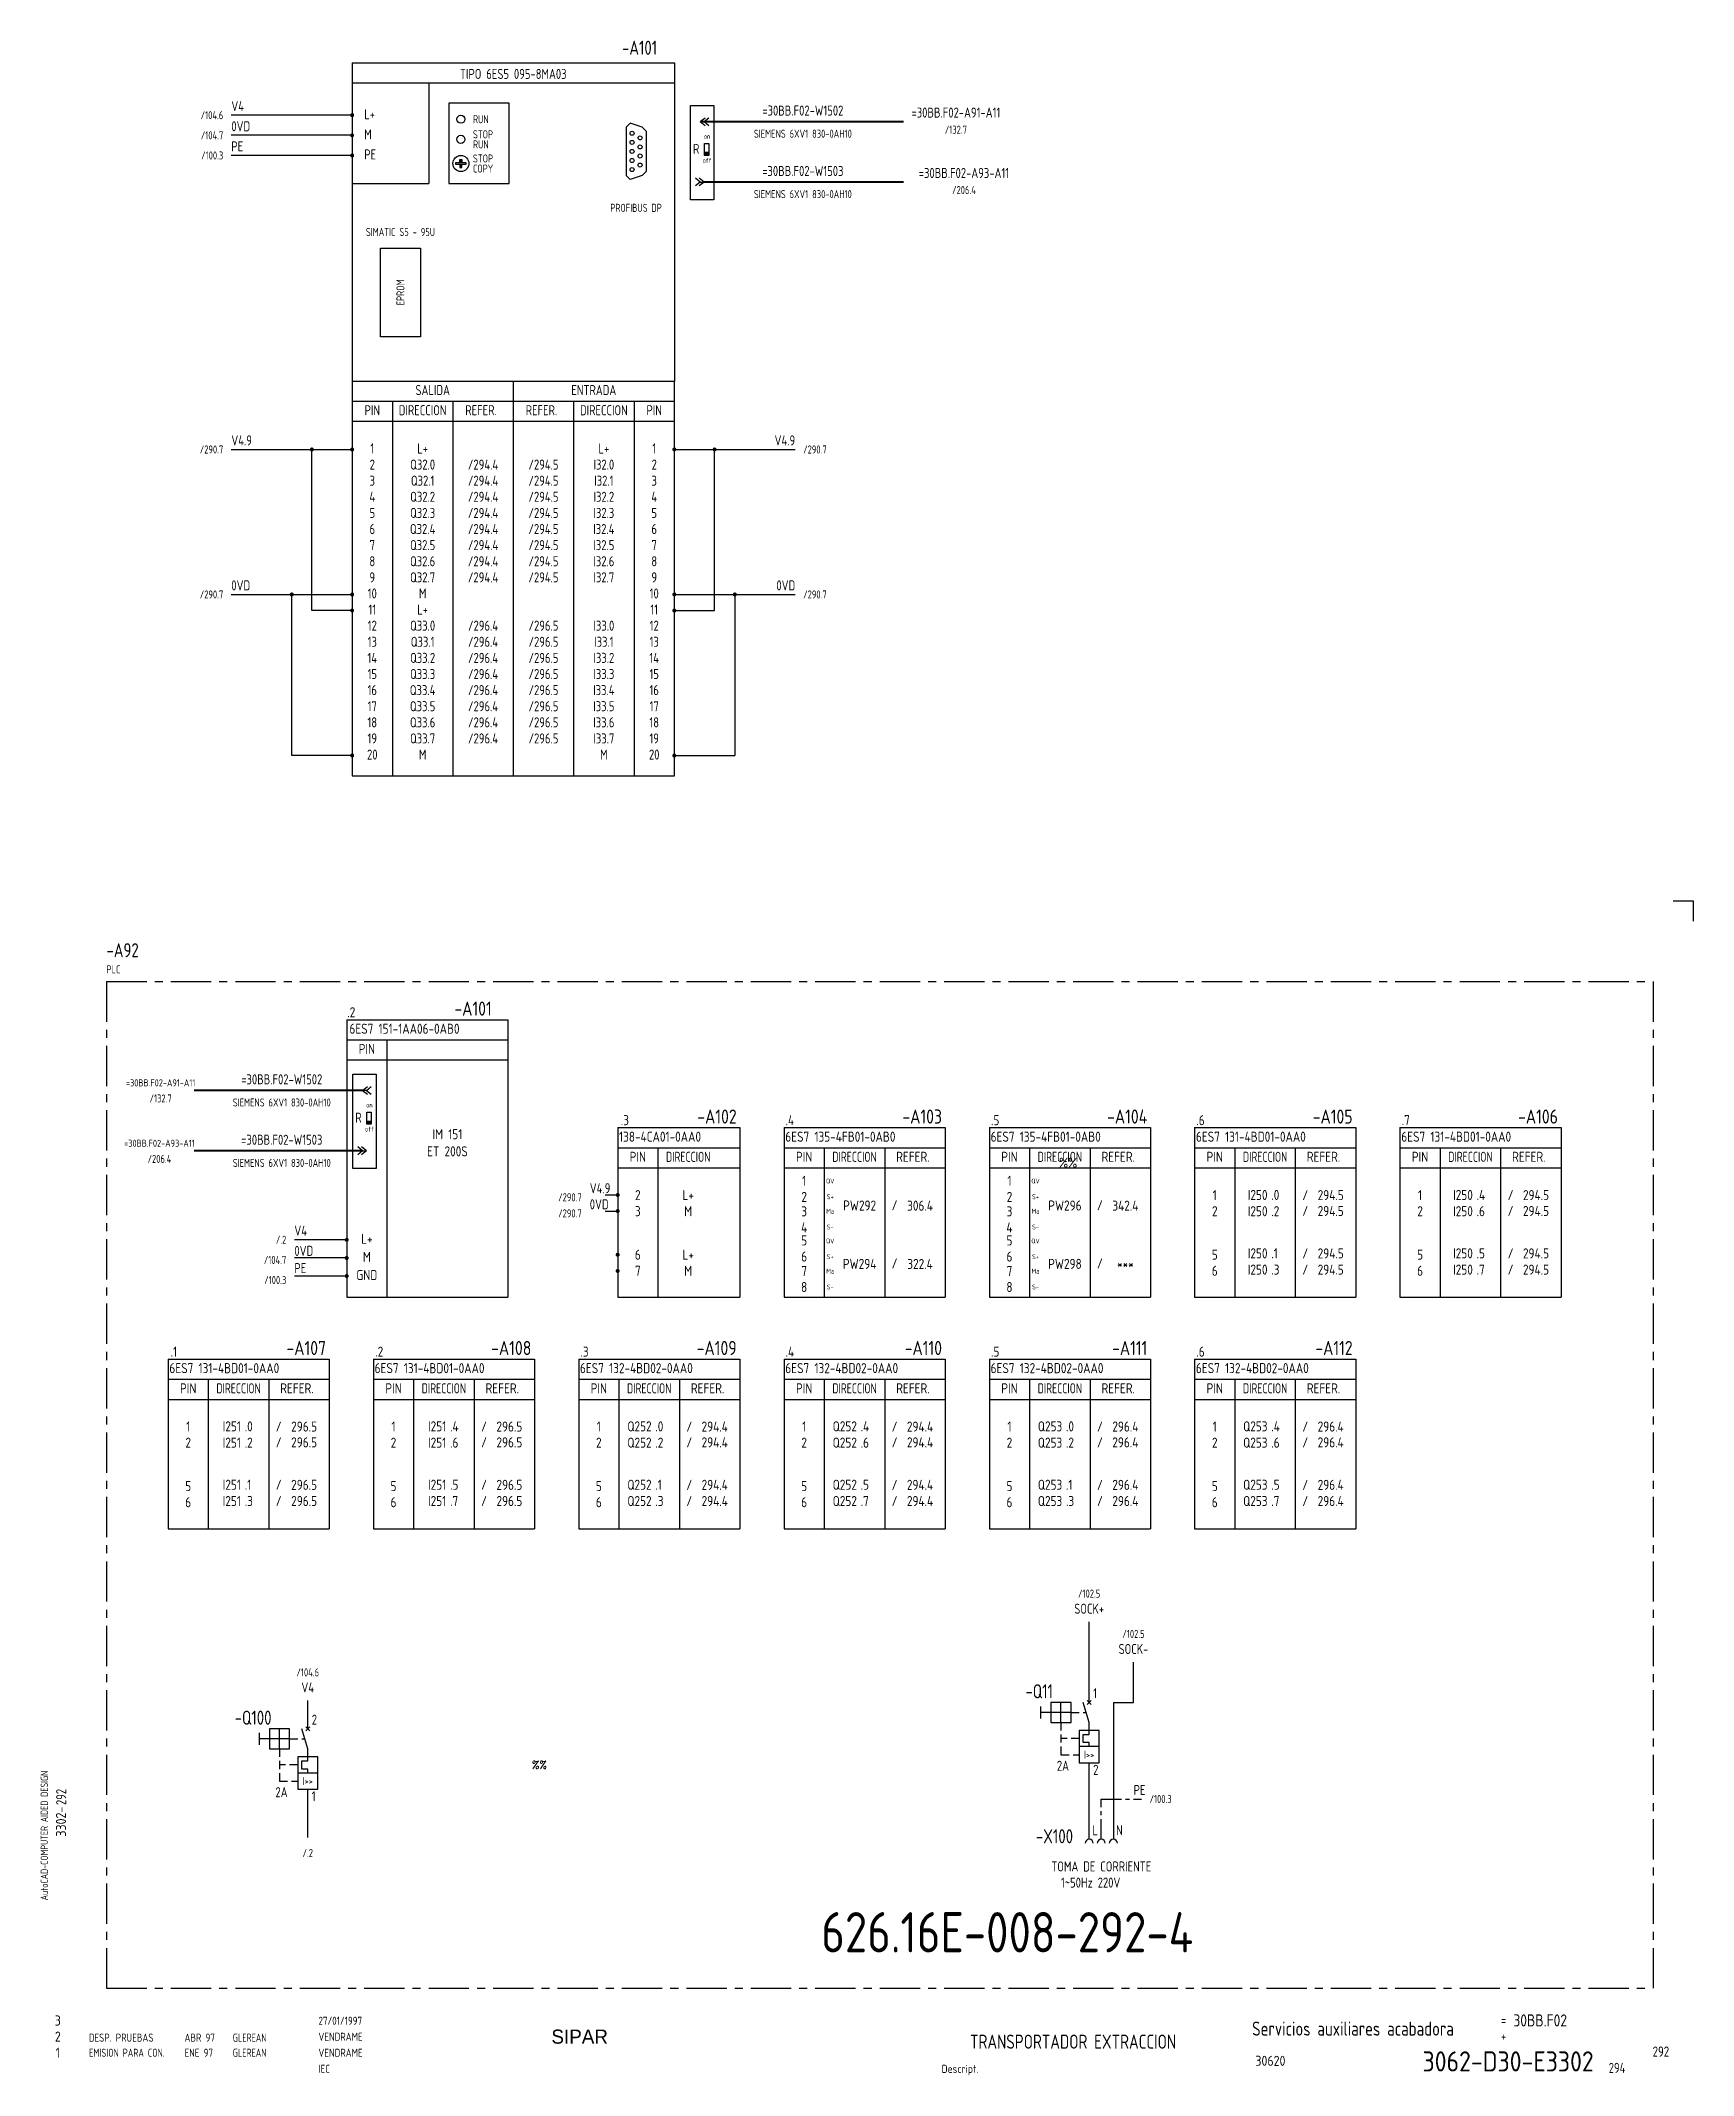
# Model space of a CAD drawing. Extents: x 10 to 420, y 5 to 511.
import ezdxf
from ezdxf.enums import TextEntityAlignment as Align

# ---------------------------------------------------------------- set-up
doc = ezdxf.new("R2010")
doc.units = 0
doc.header["$LTSCALE"] = 8
doc.header["$MEASUREMENT"] = 0
for name, pattern in [('CENTER', [2, 1.25, -0.25, 0.25, -0.25]), ('CENTER12', [1, 0.625, -0.125, 0.125, -0.125]), ('HIDDEN', [0.375, 0.25, -0.125])]:
    doc.linetypes.add(name, pattern=pattern)
doc.layers.get('0').update_dxf_attribs({"linetype": 'CONTINUOUS'})
doc.layers.add('CART', color=7, linetype='CONTINUOUS')
doc.styles.add('DIN', font='DIN', dxfattribs={"width": 0.85})
doc.styles.add('SIMPLEX', font='SIMPLEX', dxfattribs={"width": 0.9})
doc.styles.add('UNIV', font='UNIV')

# ---------------------------------------------------------------- blocks, each defined once
blk = doc.blocks.new('WB-FG100')
at = {"layer": 'CART', "color": 1}
for p, q in [((415, 297), (420, 297)), ((420, 297), (420, 292))]:
    blk.add_line(p, q, dxfattribs=at)
at = {"layer": 'CART', "color": 1, "style": 'DIN', "width": 0.8}
blk.add_text('AutoCAD-COMPUTER AIDED DESIGN', height=1.8, rotation=90, dxfattribs=at).set_placement((11.47, 48.84))
at = {"layer": 'CART', "color": 3, "style": 'DIN', "width": 0.8}
for s, p in [('=', (372.24, 17.91)), ('+', (372.24, 13.87))]:
    blk.add_text(s, height=2.5, dxfattribs=at).set_placement(p)
at = {"layer": 'CART', "color": 7, "style": 'DIN', "width": 0.9}
blk.add_attdef('FILE', text='', height=2.5, rotation=90, dxfattribs=at).set_placement((15.95, 68.38), align=Align.CENTER)
for tag, p in [('MOD-3', (13.92, 19)), ('MOD-2', (13.92, 15)), ('MOD-1', (13.92, 11)), ('NR.COMMESSA', (315, 9))]:
    blk.add_attdef(tag, text='', height=2.5, dxfattribs=at).set_placement(p, align=Align.MIDDLE)
at = {"layer": 'CART', "color": 7, "style": 'DIN'}
for tag, width, p in [('REV-3', 0.9, (21.66, 19)), ('REV-2', 0.9, (21.66, 15)), ('DATA-3', 0.9, (45.37, 19)), ('DATA-2', 0.9, (45.37, 15)), ('NOME-3', 0.9, (57.37, 19)), ('NOME-2', 0.9, (57.37, 15)), ('REV-1', 0.9, (21.66, 11)), ('DATA-1', 0.9, (45.37, 11)), ('NOME-1', 0.7, (57.37, 11))]:
    blk.add_attdef(tag, text='', height=2, dxfattribs=dict(at, width=width)).set_placement(p, align=Align.MIDDLE_LEFT)
at = {"layer": 'CART', "color": 7, "style": 'DIN', "width": 0.9}
for tag, p, height in [('DATA', (78.64, 17.94), 2), ('ESECUTORE', (78.64, 13.97), 2), ('CONTROLLORE', (78.64, 9.99), 2), ('NORMA', (78.64, 6.01), 2), ('SEGUE', (398.93, 5.65), 2.8)]:
    blk.add_attdef(tag, p, '', height=height, dxfattribs=at)
at = {"layer": 'CART', "color": 2, "style": 'DIN', "width": 0.9}
for tag, p in [('TITOLO-1/3', (266.5, 18.23)), ('TITOLO-1/2', (266.5, 15.73)), ('TITOLO-2/3', (266.5, 13.18)), ('TITOLO-2/2', (266.5, 10.68)), ('TITOLO-3/3', (266.5, 8.13))]:
    blk.add_attdef(tag, text='', height=3.5, dxfattribs=at).set_placement(p, align=Align.MIDDLE)
at = {"layer": 'CART', "color": 3, "style": 'DIN', "width": 0.9}
blk.add_attdef('ASSIEME', text='', height=3.5, dxfattribs=at).set_placement((334, 17), align=Align.MIDDLE)
at = {"layer": 'CART', "color": 3, "style": 'DIN', "width": 0.85}
for tag, p in [('=', (375.33, 16.63)), ('+', (375.33, 12.76))]:
    blk.add_attdef(tag, text='', height=3, dxfattribs=at).set_placement(p, align=Align.BOTTOM_LEFT)
at = {"layer": 'CART', "color": 2, "style": 'DIN', "width": 0.9}
blk.add_attdef('DISEGNO', text='', height=5, dxfattribs=at).set_placement((395.27, 6.35), align=Align.RIGHT)
at = {"layer": 'CART', "color": 3, "style": 'DIN', "width": 0.9}
blk.add_attdef('FOGLIO', text='', height=2.8, dxfattribs=at).set_placement((414.2, 9.56), align=Align.RIGHT)
at = {"layer": 'CART', "color": 1, "style": 'DIN', "width": 0.9}
blk.add_attdef('TIPOLOGIA', (233.37, 6), '', height=2, dxfattribs=at)

msp = doc.modelspace()

# ---------------------------------------------------------------- hatches: boundary and pattern name
at = {"linetype": 'Continuous'}
h = msp.add_hatch(dxfattribs=at)
h.set_pattern_fill('ANSI31', color=256)
h.set_pattern_definition([(45, (41.10033, 266.45204), (-0.08838835, 0.08838835), [])])
h.paths.add_polyline_path([(174.47, 482.88), (174.47, 482.07), (175.57, 482.07), (175.57, 482.88)])
h = msp.add_hatch(dxfattribs=at)
h.set_pattern_fill('ANSI31', color=256)
h.set_pattern_definition([(45, (-42.73872, 25.90876), (-0.08838835, 0.08838835), [])])
h.paths.add_polyline_path([(90.64, 242.33), (90.64, 241.53), (91.73, 241.53), (91.73, 242.33)])

# ---------------------------------------------------------------- linework, layer by layer
at = {"color": 3}
for p, q in [((87, 505.08), (167, 505.08)), ((87, 505.08), (87, 426.08)), ((167, 505.08), (167, 426.08)), ((87, 500.08), (167, 500.08)), ((106, 500.08), (106, 475.08)), ((87, 475.08), (106, 475.08)), ((87, 426.08), (87, 328.08)), ((87, 426.08), (167, 426.08)), ((127, 426.08), (127, 328.08)), ((167, 328.08), (167, 426.08)), ((87, 421.08), (167, 421.08)), ((97, 421.08), (97, 328.08)), ((112, 421.08), (112, 328.08)), ((142, 421.08), (142, 328.08)), ((157, 421.08), (157, 328.08)), ((87, 416.08), (167, 416.08)), ((87, 328.08), (167, 328.08)), ((85.65, 267.5), (85.65, 198.57)), ((85.65, 267.5), (125.65, 267.5)), ((125.65, 267.5), (125.65, 198.57)), ((85.65, 262.5), (125.65, 262.5)), ((95.65, 262.5), (95.65, 198.57)), ((85.65, 257.5), (125.65, 257.5)), ((152.93, 240.7), (152.93, 198.57)), ((152.93, 240.7), (183.25, 240.7)), ((183.25, 240.7), (183.25, 198.57)), ((194.23, 240.7), (194.23, 198.57)), ((194.23, 240.7), (234.23, 240.7)), ((234.23, 240.7), (234.23, 198.57)), ((245.21, 240.7), (285.21, 240.7)), ((245.21, 240.7), (245.21, 198.57)), ((285.21, 240.7), (285.21, 198.57)), ((296.18, 240.7), (336.18, 240.7)), ((296.18, 240.7), (296.18, 198.57)), ((336.18, 240.7), (336.18, 198.57)), ((347.16, 240.7), (347.16, 198.57)), ((347.16, 240.7), (387.16, 240.7)), ((387.16, 240.7), (387.16, 198.57)), ((152.93, 235.7), (183.25, 235.7)), ((162.93, 235.7), (162.93, 198.57)), ((194.23, 235.7), (234.23, 235.7)), ((204.23, 235.7), (204.23, 198.57)), ((219.23, 235.7), (219.23, 198.57)), ((245.21, 235.7), (285.21, 235.7)), ((255.21, 235.7), (255.21, 198.57)), ((270.21, 235.7), (270.21, 198.57)), ((296.18, 235.7), (336.18, 235.7)), ((306.18, 235.7), (306.18, 198.57)), ((321.18, 235.7), (321.18, 198.57)), ((347.16, 235.7), (387.16, 235.7)), ((357.16, 235.7), (357.16, 198.57)), ((372.16, 235.7), (372.16, 198.57)), ((152.93, 230.7), (183.25, 230.7)), ((194.23, 230.7), (234.23, 230.7)), ((245.21, 230.7), (285.21, 230.7)), ((296.18, 230.7), (336.18, 230.7)), ((347.16, 230.7), (387.16, 230.7)), ((85.65, 198.57), (125.65, 198.57)), ((152.93, 198.57), (183.25, 198.57)), ((194.23, 198.57), (234.23, 198.57)), ((245.21, 198.57), (285.21, 198.57)), ((296.18, 198.57), (336.18, 198.57)), ((347.16, 198.57), (387.16, 198.57)), ((41.29, 183.23), (41.29, 141.1)), ((41.29, 183.23), (81.29, 183.23)), ((81.29, 183.23), (81.29, 141.1)), ((92.27, 183.23), (92.27, 141.1)), ((92.27, 183.23), (132.27, 183.23)), ((132.27, 183.23), (132.27, 141.1)), ((143.25, 183.23), (183.25, 183.23)), ((143.25, 183.23), (143.25, 141.1)), ((183.25, 183.23), (183.25, 141.1)), ((194.23, 183.23), (234.23, 183.23)), ((194.23, 183.23), (194.23, 141.1)), ((234.23, 183.23), (234.23, 141.1)), ((245.21, 183.23), (285.21, 183.23)), ((245.21, 183.23), (245.21, 141.1)), ((285.21, 183.23), (285.21, 141.1)), ((296.18, 183.23), (296.18, 141.1)), ((296.18, 183.23), (336.18, 183.23)), ((336.18, 183.23), (336.18, 141.1)), ((41.29, 178.23), (81.29, 178.23)), ((51.29, 178.23), (51.29, 141.1)), ((66.29, 178.23), (66.29, 141.1)), ((92.27, 178.23), (132.27, 178.23)), ((102.27, 178.23), (102.27, 141.1)), ((117.27, 178.23), (117.27, 141.1)), ((143.25, 178.23), (183.25, 178.23)), ((153.25, 178.23), (153.25, 141.1)), ((168.25, 178.23), (168.25, 141.1)), ((194.23, 178.23), (234.23, 178.23)), ((204.23, 178.23), (204.23, 141.1)), ((219.23, 178.23), (219.23, 141.1)), ((245.21, 178.23), (285.21, 178.23)), ((255.21, 178.23), (255.21, 141.1)), ((270.21, 178.23), (270.21, 141.1)), ((296.18, 178.23), (336.18, 178.23)), ((306.18, 178.23), (306.18, 141.1)), ((321.18, 178.23), (321.18, 141.1)), ((41.29, 173.23), (81.29, 173.23)), ((92.27, 173.23), (132.27, 173.23)), ((143.25, 173.23), (183.25, 173.23)), ((194.23, 173.23), (234.23, 173.23)), ((245.21, 173.23), (285.21, 173.23)), ((296.18, 173.23), (336.18, 173.23)), ((41.29, 141.1), (81.29, 141.1)), ((92.27, 141.1), (132.27, 141.1)), ((143.25, 141.1), (183.25, 141.1)), ((194.23, 141.1), (234.23, 141.1)), ((245.21, 141.1), (285.21, 141.1)), ((296.18, 141.1), (336.18, 141.1))]:
    msp.add_line(p, q, dxfattribs=at)
for p, q in [((126, 495.08), (111, 495.08)), ((111, 495.08), (111, 475.08)), ((126, 475.08), (126, 495.08)), ((87, 492.08), (57, 492.08)), ((87, 487.08), (57, 487.08)), ((87, 482.08), (57, 482.08)), ((112.75, 480.33), (115.25, 480.33)), ((112.75, 479.83), (112.75, 480.33)), ((115.25, 480.33), (115.25, 479.83)), ((111, 475.08), (126, 475.08)), ((115.25, 479.83), (112.75, 479.83)), ((114.25, 479.83), (113.75, 479.83)), ((113.75, 479.83), (113.75, 479.08)), ((113.75, 479.08), (114.25, 479.08)), ((114.25, 479.08), (114.25, 479.83)), ((94, 437.08), (94, 459.08)), ((94, 459.08), (104, 459.08)), ((104, 459.08), (104, 437.08)), ((104, 437.08), (94, 437.08)), ((57, 409.08), (87, 409.08)), ((77, 369.08), (77, 409.08)), ((167, 409.08), (197, 409.08)), ((177, 369.08), (177, 409.08)), ((57, 373.08), (87, 373.08)), ((72, 333.08), (72, 373.08)), ((87, 369.08), (77, 369.08)), ((167, 373.08), (197, 373.08)), ((167, 369.08), (177, 369.08)), ((182, 373.08), (182, 333.08)), ((87, 333.08), (72, 333.08)), ((167, 333.08), (182, 333.08)), ((152.93, 223.97), (149.81, 223.97)), ((149.81, 219.97), (152.93, 219.97)), ((85.65, 212.85), (72.65, 212.85)), ((85.65, 208.35), (72.65, 208.35)), ((85.65, 203.85), (72.65, 203.85)), ((270, 98), (270, 118)), ((281, 98), (281, 108)), ((75.98, 91.45), (75.98, 98.45)), ((258, 94), (258, 97)), ((260.5, 98), (260.5, 93)), ((265.5, 98), (260.5, 98)), ((263, 93), (263, 98)), ((265.5, 93), (265.5, 98)), ((270, 93), (268.5, 98)), ((269.5, 98.5), (270.5, 97.5)), ((269.5, 97.5), (270.5, 98.5)), ((276, 98), (276, 64)), ((276, 98), (281, 98)), ((71.48, 91.45), (66.48, 91.45)), ((66.48, 91.45), (66.48, 86.45)), ((68.98, 86.45), (68.98, 91.45)), ((71.48, 86.45), (71.48, 91.45)), ((75.98, 86.45), (74.48, 91.45)), ((75.48, 90.95), (76.48, 91.95)), ((75.48, 91.95), (76.48, 90.95)), ((265.5, 95.5), (258, 95.5)), ((260.5, 93), (265.5, 93)), ((267.5, 91), (267.5, 83)), ((272.5, 91), (267.5, 91)), ((270, 90), (270, 93)), ((272.5, 83), (272.5, 91)), ((63.98, 87.45), (63.98, 90.45)), ((71.48, 88.95), (63.98, 88.95)), ((66.48, 86.45), (71.48, 86.45)), ((75.98, 83.45), (75.98, 86.45)), ((272.5, 87), (267.5, 87)), ((268.5, 88), (268.5, 90)), ((268.5, 90), (270, 90)), ((270, 88), (268.5, 88)), ((270, 87), (270, 88)), ((73.48, 84.45), (73.48, 76.45)), ((78.48, 84.45), (73.48, 84.45)), ((74.48, 81.45), (74.48, 83.45)), ((74.48, 83.45), (75.98, 83.45)), ((75.98, 81.45), (74.48, 81.45)), ((75.98, 80.45), (75.98, 81.45)), ((78.48, 76.45), (78.48, 84.45)), ((267.5, 83), (272.5, 83)), ((270, 64), (270, 83)), ((78.48, 80.45), (73.48, 80.45)), ((73.48, 76.45), (78.48, 76.45)), ((75.98, 64.45), (75.98, 76.45))]:
    msp.add_line(p, q)
at = {"color": 2}
for p, q in [((155, 489.08), (156, 490.08)), ((159, 489.08), (156, 490.08)), ((155, 489.08), (155, 477.08)), ((160, 488.08), (159, 489.08)), ((160, 488.08), (160, 478.08)), ((155, 477.08), (156, 476.08)), ((159, 477.08), (156, 476.08)), ((160, 478.08), (159, 477.08))]:
    msp.add_line(p, q, dxfattribs=at)
at = {"linetype": 'Continuous'}
for p, q in [((173.45, 490.48), (174.67, 491.45)), ((173.45, 490.48), (174.67, 489.51)), ((174.37, 490.48), (173.45, 490.48)), ((174.37, 490.48), (175.59, 491.45)), ((174.37, 490.48), (175.59, 489.51)), ((174.47, 482.07), (174.47, 485.07)), ((174.47, 485.07), (175.57, 485.07)), ((175.57, 485.07), (175.57, 482.07)), ((175.57, 482.07), (174.47, 482.07)), ((173.45, 475.48), (172.23, 476.45)), ((173.45, 475.48), (172.23, 474.51)), ((174.37, 475.48), (173.15, 476.45)), ((174.37, 475.48), (173.15, 474.51)), ((173.45, 475.48), (174.37, 475.48)), ((89.61, 249.94), (90.83, 250.9)), ((89.61, 249.94), (90.83, 248.97)), ((90.53, 249.94), (89.61, 249.94)), ((90.53, 249.94), (91.75, 250.9)), ((90.53, 249.94), (91.75, 248.97)), ((90.64, 241.53), (90.64, 244.53)), ((90.64, 244.53), (91.73, 244.53)), ((91.73, 244.53), (91.73, 241.53)), ((91.73, 241.53), (90.64, 241.53)), ((89.61, 234.94), (88.39, 235.9)), ((89.61, 234.94), (88.39, 233.97)), ((90.53, 234.94), (89.31, 235.9)), ((90.53, 234.94), (89.31, 233.97)), ((89.61, 234.94), (90.53, 234.94))]:
    msp.add_line(p, q, dxfattribs=at)
at = {"color": 3, "linetype": 'CENTER'}
for p, q in [((26, 277), (410, 277)), ((26, 277), (26, 27)), ((410, 277), (410, 27)), ((26, 27), (410, 27))]:
    msp.add_line(p, q, dxfattribs=at)
at = {"linetype": 'HIDDEN'}
for p, q in [((263, 93), (263, 85)), ((265.5, 95.5), (269.25, 95.5)), ((68.98, 86.45), (68.98, 78.45)), ((71.48, 88.95), (75.23, 88.95)), ((267.5, 89), (263, 89)), ((73.48, 82.45), (68.98, 82.45)), ((263, 85), (267.5, 85)), ((68.98, 78.45), (73.48, 78.45))]:
    msp.add_line(p, q, dxfattribs=at)
at = {"linetype": 'CENTER12'}
for p, q in [((273, 74), (283, 74)), ((273, 64), (273, 74))]:
    msp.add_line(p, q, dxfattribs=at)
at = {"linetype": 'Continuous', "const_width": 0.5}
for points in [[(86.75, 492.08, 1), (87.25, 492.08, 1)], [(86.75, 487.08, 1), (87.25, 487.08, 1)], [(86.75, 482.08, 1), (87.25, 482.08, 1)], [(86.75, 409.08, 1), (87.25, 409.08, 1)], [(166.75, 409.08, 1), (167.25, 409.08, 1)], [(86.75, 373.08, 1), (87.25, 373.08, 1)], [(86.75, 369.08, 1), (87.25, 369.08, 1)], [(86.75, 333.08, 1), (87.25, 333.08, 1)], [(166.75, 333.08, 1), (167.25, 333.08, 1)], [(152.68, 223.97, 1), (153.18, 223.97, 1)], [(152.68, 219.97, 1), (153.18, 219.97, 1)], [(85.4, 212.85, 1), (85.9, 212.85, 1)], [(85.4, 208.35, 1), (85.9, 208.35, 1)], [(152.68, 209.13, 1), (153.18, 209.13, 1)], [(85.4, 203.85, 1), (85.9, 203.85, 1)], [(152.68, 205.13, 1), (153.18, 205.13, 1)]]:
    msp.add_lwpolyline(points, format="xyb", close=True, dxfattribs=at)
at = {"linetype": 'Continuous'}
for points in [[(171, 494.52), (176.82, 494.52), (176.82, 471.08), (171, 471.08)], [(174.47, 482.88), (175.57, 482.88), (175.57, 482.07), (174.47, 482.07)], [(87.16, 253.97), (92.98, 253.97), (92.98, 230.53), (87.16, 230.53)], [(90.64, 242.33), (91.73, 242.33), (91.73, 241.53), (90.64, 241.53)]]:
    msp.add_lwpolyline(points, close=True, dxfattribs=at)
at = {"const_width": 0.5}
for points in [[(173.91, 490.48), (223.91, 490.48)], [(173.91, 475.48), (223.91, 475.48)], [(90.07, 249.94), (47.75, 249.94)], [(89.61, 234.94), (47.75, 234.94)]]:
    msp.add_lwpolyline(points, dxfattribs=at)
msp.add_lwpolyline([(113.75, 480.33), (113.75, 481.08), (114.25, 481.08), (114.25, 480.33), (113.75, 480.33)])
for points in [[(76.75, 409.08, 1), (77.25, 409.08, 1)], [(176.75, 409.08, 1), (177.25, 409.08, 1)], [(71.75, 373.08, 1), (72.25, 373.08, 1)], [(166.75, 373.08, 1), (167.25, 373.08, 1)], [(166.75, 369.08, 1), (167.25, 369.08, 1)], [(181.75, 373.08, 1), (182.25, 373.08, 1)]]:
    msp.add_lwpolyline(points, format="xyb", close=True, dxfattribs=at)
for centre, radius in [((114, 491.08), 1), ((114, 486.08), 1), ((156.5, 487.58), 0.5), ((156.5, 485.33), 0.5), ((158.5, 486.45), 0.5), ((114, 480.08), 2), ((156.5, 483.08), 0.5), ((156.5, 480.83), 0.5), ((158.5, 484.2), 0.5), ((158.5, 481.95), 0.5), ((158.5, 479.7), 0.5), ((156.5, 478.58), 0.5)]:
    msp.add_circle(centre, radius)
for centre in [(270, 63), (273, 63), (276, 63)]:
    msp.add_arc(centre, 1, 0, 180)
for points in [[(113.75, 480.33), (114.25, 480.33), (113.75, 481.08), (114.25, 481.08)], [(113.75, 479.83), (114.25, 479.83), (113.75, 479.08), (114.25, 479.08)]]:
    msp.add_solid(points)

# ---------------------------------------------------------------- block references
at = {"layer": 'CART'}
ref = msp.add_blockref('WB-FG100', (0, 0), dxfattribs=at)
ref.add_attrib('TIPOLOGIA', 'Descript.', (233.37, 6), dxfattribs={"color": 1, "height": 2, "style": 'DIN', "width": 0.9})
ref.add_attrib('ASSIEME', 'Servicios auxiliares acabadora', dxfattribs={"color": 3, "height": 3.5, "style": 'DIN', "width": 0.8}).set_placement((335.5, 17), align=Align.MIDDLE)
ref.add_attrib('=', '30BB.F02', dxfattribs={"color": 3, "height": 3, "style": 'DIN', "width": 0.85}).set_placement((375.33, 16.63), align=Align.BOTTOM_LEFT)
ref.add_attrib('NR.COMMESSA', '30620', dxfattribs={"color": 7, "height": 2.5, "style": 'DIN', "width": 0.9}).set_placement((315, 9), align=Align.MIDDLE)
ref.add_attrib('DISEGNO', '3062-D30-E3302', dxfattribs={"color": 2, "height": 5, "style": 'DIN', "width": 0.9}).set_placement((395.27, 6.35), align=Align.RIGHT)
ref.add_attrib('DATA', '27/01/1997', (78.64, 17.94), dxfattribs={"color": 7, "height": 2, "style": 'DIN', "width": 0.85})
ref.add_attrib('ESECUTORE', 'VENDRAME', (78.64, 13.97), dxfattribs={"color": 7, "height": 2, "style": 'DIN', "width": 0.85})
ref.add_attrib('CONTROLLORE', 'VENDRAME', (78.64, 9.99), dxfattribs={"color": 7, "height": 2, "style": 'DIN', "width": 0.85})
ref.add_attrib('NORMA', 'IEC', (78.64, 6.01), dxfattribs={"color": 7, "height": 2, "style": 'DIN', "width": 0.85})
ref.add_attrib('MOD-1', '1', dxfattribs={"color": 7, "height": 2.5, "style": 'DIN', "width": 0.9}).set_placement((13.92, 11), align=Align.MIDDLE)
ref.add_attrib('REV-1', 'EMISION PARA CON.', dxfattribs={"color": 7, "height": 2, "style": 'DIN', "width": 0.8}).set_placement((21.66, 11), align=Align.MIDDLE_LEFT)
ref.add_attrib('DATA-1', 'ENE 97', dxfattribs={"color": 7, "height": 2, "style": 'DIN', "width": 0.85}).set_placement((45.37, 11), align=Align.MIDDLE_LEFT)
ref.add_attrib('NOME-1', 'GLEREAN', dxfattribs={"color": 7, "height": 2, "style": 'DIN', "width": 0.7}).set_placement((57.37, 11), align=Align.MIDDLE_LEFT)
ref.add_attrib('MOD-2', '2', dxfattribs={"color": 7, "height": 2.5, "style": 'DIN', "width": 0.9}).set_placement((13.92, 15), align=Align.MIDDLE)
ref.add_attrib('MOD-3', '3', dxfattribs={"color": 7, "height": 2.5, "style": 'DIN', "width": 0.9}).set_placement((13.92, 19), align=Align.MIDDLE)
ref.add_attrib('FILE', '3302-', dxfattribs={"color": 7, "height": 2.5, "rotation": 90, "style": 'DIN', "width": 0.9}).set_placement((15.95, 68.38), align=Align.CENTER)

# ---------------------------------------------------------------- texts
at = {"color": 3, "style": 'DIN', "width": 0.8}
for s, p in [('-A101', (154, 507.08)), ('-A92', (26, 283))]:
    msp.add_text(s, height=3.5, dxfattribs=at).set_placement(p)
at = {"style": 'DIN'}
for s, height, width, p in [('TIPO 6ES5 095-8MA03', 2.5, 0.8, (127, 501.08)), ('=30BB.F02-W1502', 2.5, 0.8, (198.91, 491.98)), ('=30BB.F02-A91-A11', 2.5, 0.8, (236.91, 491.48)), ('on', 1.2, 0.8, (175.12, 486.22)), ('SIEMENS 6XV1 830-0AH10', 2, 0.8, (198.91, 486.48)), ('/132.7', 2, 0.8, (236.91, 487.48)), ('R', 2.5, 0.8, (172.42, 482.47)), ('off', 1.2, 0.8, (175.12, 480.25)), ('=30BB.F02-W1503', 2.5, 0.8, (198.91, 476.98)), ('=30BB.F02-A93-A11', 2.5, 0.8, (238.91, 476.48)), ('PROFIBUS DP', 2, 0.8, (157.5, 468.08)), ('SIEMENS 6XV1 830-0AH10', 2, 0.8, (198.91, 471.48)), ('/206.4', 2, 0.8, (238.91, 472.48)), ('SIMATIC S5 - 95U', 2, 0.8, (99, 462.08)), ('SALIDA', 2.5, 0.8, (107, 422.58)), ('ENTRADA', 2.5, 0.8, (147, 422.58)), ('PIN', 2.5, 0.8, (92, 417.58)), ('DIRECCION', 2.5, 0.8, (104.5, 417.58)), ('REFER.', 2.5, 0.8, (119, 417.58)), ('REFER.', 2.5, 0.8, (134, 417.58)), ('DIRECCION', 2.5, 0.8, (149.5, 417.58)), ('PIN', 2.5, 0.8, (162, 417.58)), ('1', 2.5, 0.8, (92, 408.08)), ('L+', 2.5, 0.8, (104.5, 408.08)), ('L+', 2.5, 0.8, (149.5, 408.08)), ('1', 2.5, 0.8, (162, 408.08)), ('2', 2.5, 0.8, (92, 404.08)), ('Q32.0', 2.5, 0.8, (104.5, 404.08)), ('/294.4', 2.5, 0.8, (119.5, 404.08)), ('/294.5', 2.5, 0.8, (134.5, 404.08)), ('I32.0', 2.5, 0.8, (149.5, 404.08)), ('2', 2.5, 0.8, (162, 404.08)), ('3', 2.5, 0.8, (92, 400.08)), ('Q32.1', 2.5, 0.8, (104.5, 400.08)), ('/294.4', 2.5, 0.8, (119.5, 400.08)), ('/294.5', 2.5, 0.8, (134.5, 400.08)), ('I32.1', 2.5, 0.8, (149.5, 400.08)), ('3', 2.5, 0.8, (162, 400.08)), ('4', 2.5, 0.8, (92, 396.08)), ('5', 2.5, 0.8, (92, 392.08)), ('Q32.3', 2.5, 0.8, (104.5, 392.08)), ('Q32.2', 2.5, 0.8, (104.5, 396.08)), ('/294.4', 2.5, 0.8, (119.5, 396.08)), ('/294.4', 2.5, 0.8, (119.5, 392.08)), ('/294.5', 2.5, 0.8, (134.5, 396.08)), ('/294.5', 2.5, 0.8, (134.5, 392.08)), ('I32.3', 2.5, 0.8, (149.5, 392.08)), ('I32.2', 2.5, 0.8, (149.5, 396.08)), ('4', 2.5, 0.8, (162, 396.08)), ('5', 2.5, 0.8, (162, 392.08)), ('6', 2.5, 0.8, (92, 388.08)), ('Q32.4', 2.5, 0.8, (104.5, 388.08)), ('/294.4', 2.5, 0.8, (119.5, 388.08)), ('/294.5', 2.5, 0.8, (134.5, 388.08)), ('I32.4', 2.5, 0.8, (149.5, 388.08)), ('6', 2.5, 0.8, (162, 388.08)), ('7', 2.5, 0.8, (92, 384.08)), ('Q32.5', 2.5, 0.8, (104.5, 384.08)), ('/294.4', 2.5, 0.8, (119.5, 384.08)), ('/294.5', 2.5, 0.8, (134.5, 384.08)), ('I32.5', 2.5, 0.8, (149.5, 384.08)), ('7', 2.5, 0.8, (162, 384.08)), ('8', 2.5, 0.8, (92, 380.08)), ('Q32.6', 2.5, 0.8, (104.5, 380.08)), ('/294.4', 2.5, 0.8, (119.5, 380.08)), ('/294.5', 2.5, 0.8, (134.5, 380.08)), ('I32.6', 2.5, 0.8, (149.5, 380.08)), ('8', 2.5, 0.8, (162, 380.08)), ('10', 2.5, 0.8, (92, 372.08)), ('9', 2.5, 0.8, (92, 376.08)), ('Q32.7', 2.5, 0.8, (104.5, 376.08)), ('M', 2.5, 0.8, (104.5, 372.08)), ('/294.4', 2.5, 0.8, (119.5, 376.08)), ('/294.5', 2.5, 0.8, (134.5, 376.08)), ('I32.7', 2.5, 0.8, (149.5, 376.08)), ('10', 2.5, 0.8, (162, 372.08)), ('9', 2.5, 0.8, (162, 376.08)), ('11', 2.5, 0.8, (92, 368.08)), ('L+', 2.5, 0.8, (104.5, 368.08)), ('11', 2.5, 0.8, (162, 368.08)), ('12', 2.5, 0.8, (92, 364.08)), ('Q33.0', 2.5, 0.8, (104.5, 364.08)), ('/296.4', 2.5, 0.8, (119.5, 364.08)), ('/296.5', 2.5, 0.8, (134.5, 364.08)), ('I33.0', 2.5, 0.8, (149.5, 364.08)), ('12', 2.5, 0.8, (162, 364.08)), ('13', 2.5, 0.8, (92, 360.08)), ('Q33.1', 2.5, 0.8, (104.5, 360.08)), ('/296.4', 2.5, 0.8, (119.5, 360.08)), ('/296.5', 2.5, 0.8, (134.5, 360.08)), ('I33.1', 2.5, 0.8, (149.5, 360.08)), ('13', 2.5, 0.8, (162, 360.08)), ('14', 2.5, 0.8, (92, 356.08)), ('15', 2.5, 0.8, (92, 352.08)), ('Q33.3', 2.5, 0.8, (104.5, 352.08)), ('Q33.2', 2.5, 0.8, (104.5, 356.08)), ('/296.4', 2.5, 0.8, (119.5, 356.08)), ('/296.4', 2.5, 0.8, (119.5, 352.08)), ('/296.5', 2.5, 0.8, (134.5, 356.08)), ('/296.5', 2.5, 0.8, (134.5, 352.08)), ('I33.3', 2.5, 0.8, (149.5, 352.08)), ('I33.2', 2.5, 0.8, (149.5, 356.08)), ('14', 2.5, 0.8, (162, 356.08)), ('15', 2.5, 0.8, (162, 352.08)), ('16', 2.5, 0.8, (92, 348.08)), ('Q33.4', 2.5, 0.8, (104.5, 348.08)), ('/296.4', 2.5, 0.8, (119.5, 348.08)), ('/296.5', 2.5, 0.8, (134.5, 348.08)), ('I33.4', 2.5, 0.8, (149.5, 348.08)), ('16', 2.5, 0.8, (162, 348.08)), ('17', 2.5, 0.8, (92, 344.08)), ('Q33.5', 2.5, 0.8, (104.5, 344.08)), ('/296.4', 2.5, 0.8, (119.5, 344.08)), ('/296.5', 2.5, 0.8, (134.5, 344.08)), ('I33.5', 2.5, 0.8, (149.5, 344.08)), ('17', 2.5, 0.8, (162, 344.08)), ('18', 2.5, 0.8, (92, 340.08)), ('19', 2.5, 0.8, (92, 336.08)), ('Q33.6', 2.5, 0.8, (104.5, 340.08)), ('Q33.7', 2.5, 0.8, (104.5, 336.08)), ('/296.4', 2.5, 0.8, (119.5, 340.08)), ('/296.4', 2.5, 0.8, (119.5, 336.08)), ('/296.5', 2.5, 0.8, (134.5, 340.08)), ('/296.5', 2.5, 0.8, (134.5, 336.08)), ('I33.6', 2.5, 0.8, (149.5, 340.08)), ('I33.7', 2.5, 0.8, (149.5, 336.08)), ('18', 2.5, 0.8, (162, 340.08)), ('19', 2.5, 0.8, (162, 336.08)), ('20', 2.5, 0.8, (92, 332.08)), ('M', 2.5, 0.8, (104.5, 332.08)), ('M', 2.5, 0.8, (149.5, 332.08)), ('20', 2.5, 0.8, (162, 332.08)), ('.2', 2.5, 0.85, (86.79, 268.1)), ('PIN', 2.5, 0.85, (90.65, 259)), ('=30BB.F02-A91-A11', 1.75, 0.8, (39.45, 250.94)), ('=30BB.F02-W1502', 2.5, 0.8, (69.53, 251.44)), ('/132.7', 2, 0.8, (39.45, 246.94)), ('SIEMENS 6XV1 830-0AH10', 2, 0.8, (69.53, 245.94)), ('R', 2.5, 0.8, (88.58, 241.93)), ('on', 1.2, 0.8, (91.28, 245.68)), ('.3', 2.5, 0.85, (154.72, 241.3)), ('.4', 2.5, 0.85, (195.68, 241.3)), ('.5', 2.5, 0.85, (246.66, 241.3)), ('.6', 2.5, 0.85, (297.64, 241.3)), ('.7', 2.5, 0.85, (348.61, 241.3)), ('=30BB.F02-A93-A11', 1.75, 0.8, (39.16, 235.94)), ('=30BB.F02-W1503', 2.5, 0.8, (69.53, 236.44)), ('off', 1.2, 0.8, (91.28, 239.71)), ('IM 151', 2.5, 0.85, (110.65, 237.82)), ('/206.4', 2, 0.8, (39.16, 231.94)), ('SIEMENS 6XV1 830-0AH10', 2, 0.8, (69.53, 230.94)), ('ET 200S', 2.5, 0.85, (110.65, 233.56)), ('PIN', 2.5, 0.85, (157.93, 232.2)), ('PIN', 2.5, 0.85, (199.23, 232.2)), ('REFER.', 2.5, 0.85, (226.23, 232.2)), ('PIN', 2.5, 0.85, (250.21, 232.2)), ('REFER.', 2.5, 0.85, (277.21, 232.2)), ('PIN', 2.5, 0.85, (301.18, 232.2)), ('REFER.', 2.5, 0.85, (328.18, 232.2)), ('PIN', 2.5, 0.85, (352.16, 232.2)), ('REFER.', 2.5, 0.85, (379.16, 232.2)), ('1', 2.5, 0.85, (199.23, 226.24)), ('QV', 1.2, 0.85, (205.7, 226.85)), ('1', 2.5, 0.85, (250.21, 226.24)), ('QV', 1.2, 0.85, (256.68, 226.85)), ('2', 2.5, 0.85, (157.93, 222.7)), ('L+', 2.5, 0.85, (170.43, 222.7)), ('2', 2.5, 0.85, (199.23, 222.24)), ('S+', 1.2, 0.85, (205.7, 222.92)), ('/', 2.5, 0.85, (221.69, 220.2)), ('306.4', 2.5, 0.85, (228, 220.07)), ('2', 2.5, 0.85, (250.21, 222.24)), ('S+', 1.2, 0.85, (256.68, 222.92)), ('/', 2.5, 0.85, (272.67, 220.2)), ('342.4', 2.5, 0.85, (278.98, 220.07)), ('1', 2.5, 0.85, (301.18, 222.7)), ('/', 2.5, 0.85, (323.65, 222.69)), ('294.5', 2.5, 0.85, (329.96, 222.69)), ('1', 2.5, 0.85, (352.16, 222.7)), ('/', 2.5, 0.85, (374.63, 222.69)), ('294.5', 2.5, 0.85, (380.94, 222.69)), ('3', 2.5, 0.85, (157.93, 218.7)), ('M', 2.5, 0.85, (170.43, 218.7)), ('3', 2.5, 0.85, (199.23, 218.66)), ('Ma', 1.2, 0.85, (205.7, 219.35)), ('3', 2.5, 0.85, (250.21, 218.66)), ('Ma', 1.2, 0.85, (256.68, 219.35)), ('2', 2.5, 0.85, (301.18, 218.7)), ('/', 2.5, 0.85, (323.65, 218.76)), ('294.5', 2.5, 0.85, (329.96, 218.76)), ('2', 2.5, 0.85, (352.16, 218.7)), ('/', 2.5, 0.85, (374.63, 218.76)), ('294.5', 2.5, 0.85, (380.94, 218.76)), ('L+', 2.5, 0.85, (90.65, 211.85)), ('4', 2.5, 0.85, (199.23, 214.66)), ('5', 2.5, 0.85, (199.23, 211.44)), ('QV', 1.2, 0.85, (205.7, 211.97)), ('S-', 1.2, 0.85, (205.7, 215.43)), ('4', 2.5, 0.85, (250.21, 214.66)), ('5', 2.5, 0.85, (250.21, 211.44)), ('QV', 1.2, 0.85, (256.68, 211.97)), ('S-', 1.2, 0.85, (256.68, 215.43)), ('M', 2.5, 0.85, (90.65, 207.35)), ('6', 2.5, 0.85, (157.93, 207.9)), ('L+', 2.5, 0.85, (170.43, 207.9)), ('6', 2.5, 0.85, (199.23, 207.44)), ('S+', 1.2, 0.85, (205.7, 208.04)), ('/', 2.5, 0.85, (221.69, 205.74)), ('322.4', 2.5, 0.85, (228, 205.6)), ('6', 2.5, 0.85, (250.21, 207.44)), ('S+', 1.2, 0.85, (256.68, 208.04)), ('/', 2.5, 0.85, (272.67, 205.74)), ('5', 2.5, 0.85, (301.18, 207.9)), ('/', 2.5, 0.85, (323.65, 208.22)), ('294.5', 2.5, 0.85, (329.96, 208.22)), ('5', 2.5, 0.85, (352.16, 207.9)), ('/', 2.5, 0.85, (374.63, 208.22)), ('294.5', 2.5, 0.85, (380.94, 208.22)), ('GND', 2.5, 0.85, (90.65, 202.85)), ('7', 2.5, 0.85, (157.93, 203.9)), ('M', 2.5, 0.85, (170.43, 203.9)), ('7', 2.5, 0.85, (199.23, 203.87)), ('8', 2.5, 0.85, (199.23, 199.87)), ('Ma', 1.2, 0.85, (205.7, 204.47)), ('7', 2.5, 0.85, (250.21, 203.87)), ('8', 2.5, 0.85, (250.21, 199.87)), ('Ma', 1.2, 0.85, (256.68, 204.47)), ('***', 2.5, 0.85, (278.98, 205.6)), ('6', 2.5, 0.85, (301.18, 203.9)), ('/', 2.5, 0.85, (323.65, 204.2)), ('294.5', 2.5, 0.85, (329.96, 204.2)), ('6', 2.5, 0.85, (352.16, 203.9)), ('/', 2.5, 0.85, (374.63, 204.2)), ('294.5', 2.5, 0.85, (380.94, 204.2)), ('S-', 1.2, 0.85, (205.7, 200.54)), ('S-', 1.2, 0.85, (256.68, 200.54)), ('.1', 2.5, 0.85, (42.74, 183.83)), ('.2', 2.5, 0.85, (93.72, 183.83)), ('.3', 2.5, 0.85, (144.7, 183.83)), ('.4', 2.5, 0.85, (195.68, 183.83)), ('.5', 2.5, 0.85, (246.66, 183.83)), ('.6', 2.5, 0.85, (297.64, 183.83)), ('PIN', 2.5, 0.85, (46.29, 174.73)), ('REFER.', 2.5, 0.85, (73.29, 174.73)), ('PIN', 2.5, 0.85, (97.27, 174.73)), ('REFER.', 2.5, 0.85, (124.27, 174.73)), ('PIN', 2.5, 0.85, (148.25, 174.73)), ('REFER.', 2.5, 0.85, (175.25, 174.73)), ('PIN', 2.5, 0.85, (199.23, 174.73)), ('REFER.', 2.5, 0.85, (226.23, 174.73)), ('PIN', 2.5, 0.85, (250.21, 174.73)), ('REFER.', 2.5, 0.85, (277.21, 174.73)), ('PIN', 2.5, 0.85, (301.18, 174.73)), ('REFER.', 2.5, 0.85, (328.18, 174.73)), ('1', 2.5, 0.85, (46.29, 165.23)), ('/', 2.5, 0.85, (68.76, 165.23)), ('296.5', 2.5, 0.85, (75.07, 165.23)), ('1', 2.5, 0.85, (97.27, 165.23)), ('/', 2.5, 0.85, (119.74, 165.23)), ('296.5', 2.5, 0.85, (126.04, 165.23)), ('1', 2.5, 0.85, (148.25, 165.23)), ('/', 2.5, 0.85, (170.71, 165.23)), ('294.4', 2.5, 0.85, (177.02, 165.23)), ('1', 2.5, 0.85, (199.23, 165.23)), ('/', 2.5, 0.85, (221.69, 165.23)), ('294.4', 2.5, 0.85, (228, 165.23)), ('1', 2.5, 0.85, (250.21, 165.23)), ('/', 2.5, 0.85, (272.67, 165.23)), ('296.4', 2.5, 0.85, (278.98, 165.23)), ('1', 2.5, 0.85, (301.18, 165.23)), ('/', 2.5, 0.85, (323.65, 165.23)), ('296.4', 2.5, 0.85, (329.96, 165.23)), ('2', 2.5, 0.85, (46.29, 161.23)), ('/', 2.5, 0.85, (68.76, 161.3)), ('296.5', 2.5, 0.85, (75.07, 161.3)), ('2', 2.5, 0.85, (97.27, 161.23)), ('/', 2.5, 0.85, (119.74, 161.3)), ('296.5', 2.5, 0.85, (126.04, 161.3)), ('2', 2.5, 0.85, (148.25, 161.23)), ('/', 2.5, 0.85, (170.71, 161.3)), ('294.4', 2.5, 0.85, (177.02, 161.3)), ('2', 2.5, 0.85, (199.23, 161.23)), ('/', 2.5, 0.85, (221.69, 161.3)), ('294.4', 2.5, 0.85, (228, 161.3)), ('2', 2.5, 0.85, (250.21, 161.23)), ('/', 2.5, 0.85, (272.67, 161.3)), ('296.4', 2.5, 0.85, (278.98, 161.3)), ('2', 2.5, 0.85, (301.18, 161.23)), ('/', 2.5, 0.85, (323.65, 161.3)), ('296.4', 2.5, 0.85, (329.96, 161.3)), ('5', 2.5, 0.85, (46.29, 150.44)), ('/', 2.5, 0.85, (68.76, 150.76)), ('296.5', 2.5, 0.85, (75.07, 150.76)), ('5', 2.5, 0.85, (97.27, 150.44)), ('/', 2.5, 0.85, (119.74, 150.76)), ('296.5', 2.5, 0.85, (126.04, 150.76)), ('5', 2.5, 0.85, (148.25, 150.44)), ('/', 2.5, 0.85, (170.71, 150.76)), ('294.4', 2.5, 0.85, (177.02, 150.76)), ('5', 2.5, 0.85, (199.23, 150.44)), ('/', 2.5, 0.85, (221.69, 150.76)), ('294.4', 2.5, 0.85, (228, 150.76)), ('5', 2.5, 0.85, (250.21, 150.44)), ('/', 2.5, 0.85, (272.67, 150.76)), ('296.4', 2.5, 0.85, (278.98, 150.76)), ('5', 2.5, 0.85, (301.18, 150.44)), ('/', 2.5, 0.85, (323.65, 150.76)), ('296.4', 2.5, 0.85, (329.96, 150.76)), ('6', 2.5, 0.85, (46.29, 146.44)), ('/', 2.5, 0.85, (68.76, 146.74)), ('296.5', 2.5, 0.85, (75.07, 146.74)), ('6', 2.5, 0.85, (97.27, 146.44)), ('/', 2.5, 0.85, (119.74, 146.74)), ('296.5', 2.5, 0.85, (126.04, 146.74)), ('6', 2.5, 0.85, (148.25, 146.44)), ('/', 2.5, 0.85, (170.71, 146.74)), ('294.4', 2.5, 0.85, (177.02, 146.74)), ('6', 2.5, 0.85, (199.23, 146.44)), ('/', 2.5, 0.85, (221.69, 146.74)), ('294.4', 2.5, 0.85, (228, 146.74)), ('6', 2.5, 0.85, (250.21, 146.44)), ('/', 2.5, 0.85, (272.67, 146.74)), ('296.4', 2.5, 0.85, (278.98, 146.74)), ('6', 2.5, 0.85, (301.18, 146.44)), ('/', 2.5, 0.85, (323.65, 146.74)), ('296.4', 2.5, 0.85, (329.96, 146.74)), ('SOCK+', 2.5, 0.8, (270, 120)), ('/102.5', 2, 0.8, (270, 124)), ('SOCK-', 2.5, 0.8, (281, 110)), ('/102.5', 2, 0.8, (281, 114)), ('/104.6', 2, 0.8, (75.98, 104.45)), ('V4', 2.5, 0.8, (75.98, 100.45)), ('I>>', 2, 0.8, (270, 84)), ('I>>', 2, 0.8, (75.98, 77.45)), ('PE', 2.5, 0.8, (282.5, 75)), ('L', 2.5, 0.8, (271.5, 65)), ('N', 2.5, 0.8, (277.5, 65)), ('/.2', 2, 0.8, (75.98, 59.6)), ('TOMA DE CORRIENTE', 2.5, 0.8, (273, 56))]:
    msp.add_text(s, height=height, dxfattribs=dict(at, width=width)).set_placement(p, align=Align.CENTER)
for s, height, width, p in [('V4', 2.5, 0.8, (57, 493.08)), ('0VD', 2.5, 0.8, (57, 488.08)), ('L+', 2.5, 0.8, (90, 491.08)), ('RUN', 2, 0.8, (117, 490.08)), ('PE', 2.5, 0.8, (57, 483.08)), ('M', 2.5, 0.8, (90, 486.08)), ('STOP', 2, 0.8, (117, 486.33)), ('RUN', 2, 0.8, (117, 483.83)), ('PE', 2.5, 0.8, (90, 481.08)), ('STOP', 2, 0.8, (117, 480.33)), ('COPY', 2, 0.8, (117, 477.83)), ('V4.9', 2.5, 0.8, (57, 410.08)), ('/290.7', 2, 0.8, (199, 408.08)), ('0VD', 2.5, 0.8, (57, 374.08)), ('/290.7', 2, 0.8, (199, 372.08)), ('PLC', 2, 0.8, (26, 279)), ('6ES7 151-1AA06-0AB0', 2.5, 0.85, (86.32, 264)), ('138-4CA01-0AA0', 2.5, 0.85, (153.26, 237.2)), ('6ES7 135-4FB01-0AB0', 2.5, 0.85, (194.55, 237.2)), ('6ES7 135-4FB01-0AB0', 2.5, 0.85, (245.53, 237.2)), ('6ES7 131-4BD01-0AA0', 2.5, 0.85, (296.51, 237.2)), ('6ES7 131-4BD01-0AA0', 2.5, 0.85, (347.49, 237.2)), ('%%', 2.5, 0.85, (262.5, 230.75)), ('V4.9', 2.5, 0.8, (146, 224.41)), ('0VD', 2.5, 0.8, (146, 220.41)), ('.0', 2.5, 0.85, (315.22, 222.74)), ('.4', 2.5, 0.85, (366.2, 222.74)), ('.2', 2.5, 0.85, (315.22, 218.7)), ('.6', 2.5, 0.85, (366.2, 218.7)), ('V4', 2.5, 0.8, (72.65, 213.85)), ('0VD', 2.5, 0.8, (72.65, 208.85)), ('.1', 2.5, 0.85, (315.22, 208.24)), ('.5', 2.5, 0.85, (366.2, 208.24)), ('PE', 2.5, 0.8, (72.65, 204.56)), ('.3', 2.5, 0.85, (315.22, 204.2)), ('.7', 2.5, 0.85, (366.2, 204.2)), ('6ES7 131-4BD01-0AA0', 2.5, 0.85, (41.62, 179.73)), ('6ES7 131-4BD01-0AA0', 2.5, 0.85, (92.59, 179.73)), ('6ES7 132-4BD02-0AA0', 2.5, 0.85, (143.57, 179.73)), ('6ES7 132-4BD02-0AA0', 2.5, 0.85, (194.55, 179.73)), ('6ES7 132-4BD02-0AA0', 2.5, 0.85, (245.53, 179.73)), ('6ES7 132-4BD02-0AA0', 2.5, 0.85, (296.51, 179.73)), ('.0', 2.5, 0.85, (60.33, 165.28)), ('.4', 2.5, 0.85, (111.31, 165.28)), ('.0', 2.5, 0.85, (162.28, 165.28)), ('.4', 2.5, 0.85, (213.26, 165.28)), ('.0', 2.5, 0.85, (264.24, 165.28)), ('.4', 2.5, 0.85, (315.22, 165.28)), ('.2', 2.5, 0.85, (60.33, 161.23)), ('.6', 2.5, 0.85, (111.31, 161.23)), ('.2', 2.5, 0.85, (162.28, 161.23)), ('.6', 2.5, 0.85, (213.26, 161.23)), ('.2', 2.5, 0.85, (264.24, 161.23)), ('.6', 2.5, 0.85, (315.22, 161.23)), ('.1', 2.5, 0.85, (60.33, 150.78)), ('.5', 2.5, 0.85, (111.31, 150.78)), ('.1', 2.5, 0.85, (162.28, 150.78)), ('.5', 2.5, 0.85, (213.26, 150.78)), ('.1', 2.5, 0.85, (264.24, 150.78)), ('.5', 2.5, 0.85, (315.22, 150.78)), ('.3', 2.5, 0.85, (60.33, 146.74)), ('.7', 2.5, 0.85, (111.31, 146.74)), ('.3', 2.5, 0.85, (162.28, 146.74)), ('.7', 2.5, 0.85, (213.26, 146.74)), ('.3', 2.5, 0.85, (264.24, 146.74)), ('.7', 2.5, 0.85, (315.22, 146.74)), ('1', 2.5, 0.8, (271, 99)), ('2', 2.5, 0.8, (76.98, 92.45)), ('2', 2.5, 0.8, (271, 80)), ('1', 2.5, 0.8, (76.98, 73.45)), ('/100.3', 2, 0.8, (285, 73)), ('1~50Hz 220V', 2.5, 0.8, (263, 52)), ('294', 2.5, 0.8, (399, 6))]:
    msp.add_text(s, height=height, dxfattribs=dict(at, width=width)).set_placement(p)
for s, height, width, p in [('/104.6', 2, 0.8, (55, 491.08)), ('/104.7', 2, 0.8, (55, 486.08)), ('/100.3', 2, 0.8, (55, 481.08)), ('/290.7', 2, 0.8, (55, 408.08)), ('V4.9', 2.5, 0.8, (197, 410.08)), ('/290.7', 2, 0.8, (55, 372.08)), ('0VD', 2.5, 0.8, (197, 374.08)), ('/290.7', 2, 0.8, (144, 222.41)), ('I250', 2.5, 0.85, (314.28, 222.74)), ('I250', 2.5, 0.85, (365.26, 222.74)), ('/290.7', 2, 0.8, (144, 218.41)), ('I250', 2.5, 0.85, (314.28, 218.7)), ('I250', 2.5, 0.85, (365.26, 218.7)), ('/.2', 2, 0.8, (70.65, 211.85)), ('/104.7', 2, 0.8, (70.65, 206.85)), ('I250', 2.5, 0.85, (314.28, 208.24)), ('I250', 2.5, 0.85, (365.26, 208.24)), ('/100.3', 2, 0.8, (70.65, 201.85)), ('I250', 2.5, 0.85, (314.28, 204.2)), ('I250', 2.5, 0.85, (365.26, 204.2)), ('I251', 2.5, 0.85, (59.39, 165.28)), ('I251', 2.5, 0.85, (110.37, 165.28)), ('Q252', 2.5, 0.85, (161.35, 165.28)), ('Q252', 2.5, 0.85, (212.33, 165.28)), ('Q253', 2.5, 0.85, (263.31, 165.28)), ('Q253', 2.5, 0.85, (314.28, 165.28)), ('I251', 2.5, 0.85, (59.39, 161.23)), ('I251', 2.5, 0.85, (110.37, 161.23)), ('Q252', 2.5, 0.85, (161.35, 161.23)), ('Q252', 2.5, 0.85, (212.33, 161.23)), ('Q253', 2.5, 0.85, (263.31, 161.23)), ('Q253', 2.5, 0.85, (314.28, 161.23)), ('I251', 2.5, 0.85, (59.39, 150.78)), ('I251', 2.5, 0.85, (110.37, 150.78)), ('Q252', 2.5, 0.85, (161.35, 150.78)), ('Q252', 2.5, 0.85, (212.33, 150.78)), ('Q253', 2.5, 0.85, (263.31, 150.78)), ('Q253', 2.5, 0.85, (314.28, 150.78)), ('I251', 2.5, 0.85, (59.39, 146.74)), ('I251', 2.5, 0.85, (110.37, 146.74)), ('Q252', 2.5, 0.85, (161.35, 146.74)), ('Q252', 2.5, 0.85, (212.33, 146.74)), ('Q253', 2.5, 0.85, (263.31, 146.74)), ('Q253', 2.5, 0.85, (314.28, 146.74)), ('2A', 2.5, 0.8, (265, 81)), ('2A', 2.5, 0.8, (70.98, 74.45))]:
    msp.add_text(s, height=height, dxfattribs=dict(at, width=width)).set_placement(p, align=Align.RIGHT)
at = {"style": 'DIN', "width": 0.8}
msp.add_text('EPROM', height=2, rotation=90, dxfattribs=at).set_placement((100, 448.08), align=Align.CENTER)
at = {"color": 3, "style": 'DIN'}
for s, height, width, p in [('-A101', 3.5, 0.85, (121.65, 268.5)), ('-A102', 3.5, 0.85, (182.48, 241.7)), ('-A103', 3.5, 0.85, (233.46, 241.7)), ('-A104', 3.5, 0.85, (284.43, 241.7)), ('-A105', 3.5, 0.85, (335.41, 241.7)), ('-A106', 3.5, 0.85, (386.39, 241.7)), ('-A107', 3.5, 0.85, (80.52, 184.23)), ('-A108', 3.5, 0.85, (131.5, 184.23)), ('-A109', 3.5, 0.85, (182.48, 184.23)), ('-A110', 3.5, 0.85, (233.46, 184.23)), ('-A111', 3.5, 0.85, (284.43, 184.23)), ('-A112', 3.5, 0.85, (335.41, 184.23)), ('-Q11', 3.5, 0.8, (261, 99)), ('-Q100', 3.5, 0.8, (66.98, 92.45)), ('-X100', 3.5, 0.8, (266, 63)), ('292', 2.56, 0.8, (414, 10))]:
    msp.add_text(s, height=height, dxfattribs=dict(at, width=width)).set_placement(p, align=Align.RIGHT)
at = {"style": 'DIN', "width": 0.596129}
for p, p2 in [((164.93, 232.2), (175.93, 232.2)), ((206.23, 232.2), (217.23, 232.2)), ((257.21, 232.2), (268.21, 232.2)), ((308.18, 232.2), (319.18, 232.2)), ((359.16, 232.2), (370.16, 232.2)), ((53.29, 174.73), (64.29, 174.73)), ((104.27, 174.73), (115.27, 174.73)), ((155.25, 174.73), (166.25, 174.73)), ((206.23, 174.73), (217.23, 174.73)), ((257.21, 174.73), (268.21, 174.73)), ((308.18, 174.73), (319.18, 174.73))]:
    msp.add_text('DIRECCION', height=2.5, dxfattribs=at).set_placement(p, p2, align=Align.FIT)
at = {"style": 'DIN', "width": 0.85}
for s, p in [('PW292', (213, 219.36)), ('PW296', (263.98, 219.36)), ('PW294', (213, 204.87)), ('PW298', (263.98, 204.87))]:
    msp.add_text(s, height=2.5, dxfattribs=at).set_placement(p, align=Align.BOTTOM_CENTER)
at = {"color": 7, "linetype": 'Continuous', "style": 'SIMPLEX', "width": 0.9}
msp.add_text('%%', height=2, dxfattribs=at).set_placement((133.5, 82.5), align=Align.MIDDLE)
at = {"style": 'DIN', "width": 0.8}
msp.add_text('292', height=2.5, rotation=90, dxfattribs=at).set_placement((16, 72.5))
at = {"linetype": 'Continuous', "style": 'DIN'}
for s, width, p in [('DESP. PRUEBAS', 0.85, (21.62, 13.75)), ('ABR 97', 0.85, (45.38, 13.75)), ('GLEREAN', 0.7, (57.38, 13.75))]:
    msp.add_text(s, height=2, dxfattribs=dict(at, width=width)).set_placement(p)
at = {"color": 3, "style": 'DIN', "width": 0.8}
msp.add_text('TRANSPORTADOR EXTRACCION', height=3.5, dxfattribs=at).set_placement((266, 12), align=Align.CENTER)
at = {"color": 2, "insert": (203.47, 45.92), "char_height": 10, "width": 111.0411, "attachment_point": 1, "style": 'DIN'}
msp.add_mtext('626.16E-008-292-4', dxfattribs=at)
at = {"layer": 'CART', "color": 2, "linetype": 'Continuous', "style": 'UNIV'}
msp.add_text('SIPAR', height=3.5, dxfattribs=at).set_placement((143.5, 13.25), align=Align.CENTER)

doc.saveas('drawing.dxf')
